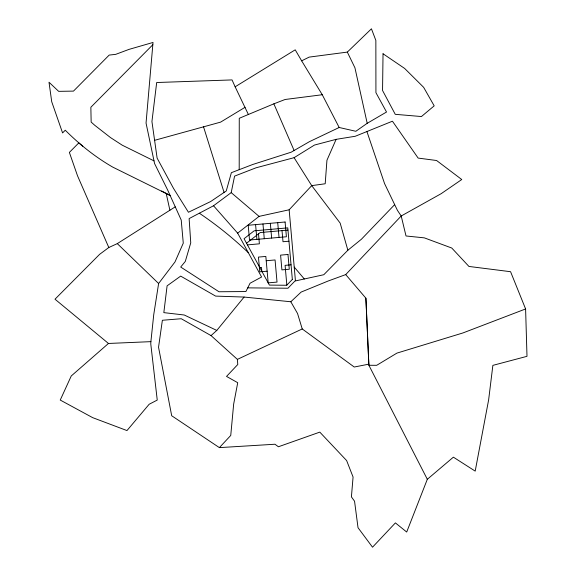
<?xml version="1.0" encoding="UTF-8"?>
<svg xmlns="http://www.w3.org/2000/svg" width="576" height="576" viewBox="0 0 576 576"><rect width="100%" height="100%" fill="white"/><g stroke="black" fill="none" stroke-linecap="round" stroke-linejoin="round"><path stroke-width="0.86" d="M239.198 169.682L239.263 118.289L273.859 103.831L285.098 99.49L322.258 94.738L339.178 127.49L355.838 131.285L367.2 123.307L386.532 112.025L375.926 92.664L375.854 40.428L371.441 28.8L347.328 52.099L309.175 57.11L301.651 60.833L295.214 49.824L235.138 86.81L248.364 114.48M150.89 341.647L150.775 343.915L157.248 400.075L149.148 404.273L126.972 430.567L92.671 417.65L60.242 400.061L71.258 375.962L108.468 343.462L150.89 341.647L153.742 314.647L158.616 283.507L175.01 261.914L183.276 243.144L181.217 220.039L167.638 189.979L154.562 163.534L146.045 123.077L153.022 42.458L129.01 49.385L115.718 54.353L109.188 55.08L73.483 91.109L58.658 91.346L49.003 82.217L51.725 101.758L62.582 132.926L65.268 130.219C79.481 144.446 95.328 157.082 112.774 167.126L170.107 195.466L161.64 190.98M213.53 205.762L237.65 233.143L261.598 277.013L250.056 283.234L245.894 291.55L218.988 291.758L180.698 267.041L185.306 261.41L190.75 242.849L189.13 218.585L213.53 205.762L231.199 192.629L234.583 176.119L256.068 167.789L294.091 157.68L314.467 145.058L336.125 139.349L355.255 136.267L392.436 121.205L418.147 158.083L436.594 160.51L461.758 179.525L441.18 193.673L401.206 215.993L345.715 274.594L328.306 280.951L301.14 292.075L290.815 301.759L244.109 297.058L215.626 296.107L180.67 276.106L167.098 285.84L163.829 312.631L184.255 315.007L216.799 330.422L244.109 297.058M366.912 131.537L384.566 183.6L397.447 210.384L401.206 215.993L406.015 235.973L424.346 237.866L451.771 248.033L468.936 266.443L510.574 271.706L525.6 308.959L526.997 356.328L492.869 365.364L488.642 399.802L475.193 471.118L453.384 457.164L427.32 479.29L406.699 532.037L395.402 522.9L372.521 547.2L358.027 527.717L354.55 501.206L351.418 496.879L353.074 477.029L346.63 460.562L319.81 432.122L278.402 446.767L274.968 444.233L219.377 447.624L171.691 415.742L158.544 347.234L162.374 320.263L181.253 318.73L211.054 335.599L237.384 359.381L237.773 364.514L226.526 376.423L237.722 382.702L233.654 404.15L230.746 435.449L219.377 447.624M336.125 139.349L326.938 160.272L325.202 183.766L311.724 185.63L289.152 209.786L259.07 216.382L237.65 233.143M394.618 204.689L361.404 239.242L347.868 250.236L323.806 274.716L295.445 280.922L289.152 209.786M295.409 280.534L287.942 288.238L247.738 287.863M152.834 44.726L90.857 107.251L91.152 122.076L94.738 125.28L110.491 137.57L122.227 145.181L154.008 160.87M211.054 335.599L216.799 330.422M246.535 243.238L260.201 232.546L287.971 230.09M175.226 206.856L117.295 243.619L108.814 247.514L99.619 254.333L55.001 299.203L108.468 343.462M339.178 127.49L309.406 141.682L291.168 152.194L252.677 164.506L231.372 172.685L226.26 190.958L210.643 201.55L188.446 212.263L173.527 188.41L157.126 158.141L151.934 121.536L156.686 82.519L232.042 79.92L235.138 86.81M245.117 107.266L220.608 122.126L154.735 140.285M237.384 359.381L302.234 328.954L354.24 367.02L368.827 364.169L365.89 298.188L345.715 274.594M525.6 308.959L462.902 332.957L396.922 353.11L376.682 365.314L368.885 365.27L368.827 364.169M247.435 244.879L259.387 243.828L258.509 233.87M288.958 241.207L283.003 241.733L282.017 230.616M266.213 260.734L275.069 259.956L277.027 282.089L268.178 282.874L265.838 256.435L258.458 257.083L259.762 271.843L267.142 271.188M259.826 267.588L261.475 267.437L261.814 271.217M291.046 264.823L285.091 265.349L286.841 285.12M199.339 213.221C216.742 224.942 233.158 238.147 248.306 252.662M82.778 146.218L78.833 142.862L69.372 152.41L77.501 175.745L108.814 247.514M231.199 192.629L259.07 216.382M117.295 243.619L158.616 283.507M294.221 267.077L304.315 278.986M294.091 157.68L311.724 185.63L340.171 223.121L347.868 250.236M301.651 60.833L322.258 94.738M290.815 301.759L297.547 313.51L302.234 328.954M427.32 479.29L368.885 365.27L365.89 298.188M347.328 52.099L354.931 67.788L367.2 123.307M273.859 103.831L294.178 150.646M203.501 126.698L224.057 192.413M166.183 193.356L169.898 210.24M277.718 222.653L279.029 237.413M270.338 223.308L271.649 238.068M262.966 223.963L264.269 238.723M255.586 224.618L256.889 239.371M383.033 53.762L382.558 90.49L395.251 114.322L421.438 116.546L434.189 105.854L423.641 87.329L404.64 68.443L383.033 53.762M292.342 279.446L286.704 285.264L269.388 285.098L244.066 238.709L254.117 230.846L287.777 227.866L292.342 279.446M285.098 222.005L248.206 225.266L249.509 240.026L286.409 236.765L285.098 222.005M287.971 254.47L280.591 255.125L281.902 269.885L289.282 269.23L287.971 254.47"/></g></svg>
